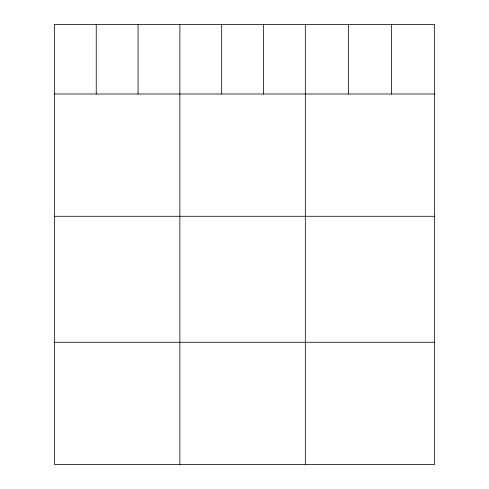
<?xml version="1.0" encoding="UTF-8"?>
<svg xmlns="http://www.w3.org/2000/svg" width="489" height="489" viewBox="0 0 489 489"><rect width="100%" height="100%" fill="white"/><g stroke="black" fill="none" stroke-linecap="round" stroke-linejoin="round"><path stroke-width="0.73" d="M434.574 93.998L434.574 464.55L54.426 464.55L54.426 24.45L434.574 24.45L434.574 93.998L54.426 93.998M54.426 216.279L434.574 216.279M54.426 342.269L434.574 342.269M391.493 24.45L391.493 93.998M348.406 24.45L348.406 93.998M305.325 24.45L305.325 464.55M263.51 24.45L263.51 93.998M221.688 24.45L221.688 93.998M179.873 24.45L179.873 464.55M138.057 24.45L138.057 93.998M96.241 24.45L96.241 93.998"/></g></svg>
